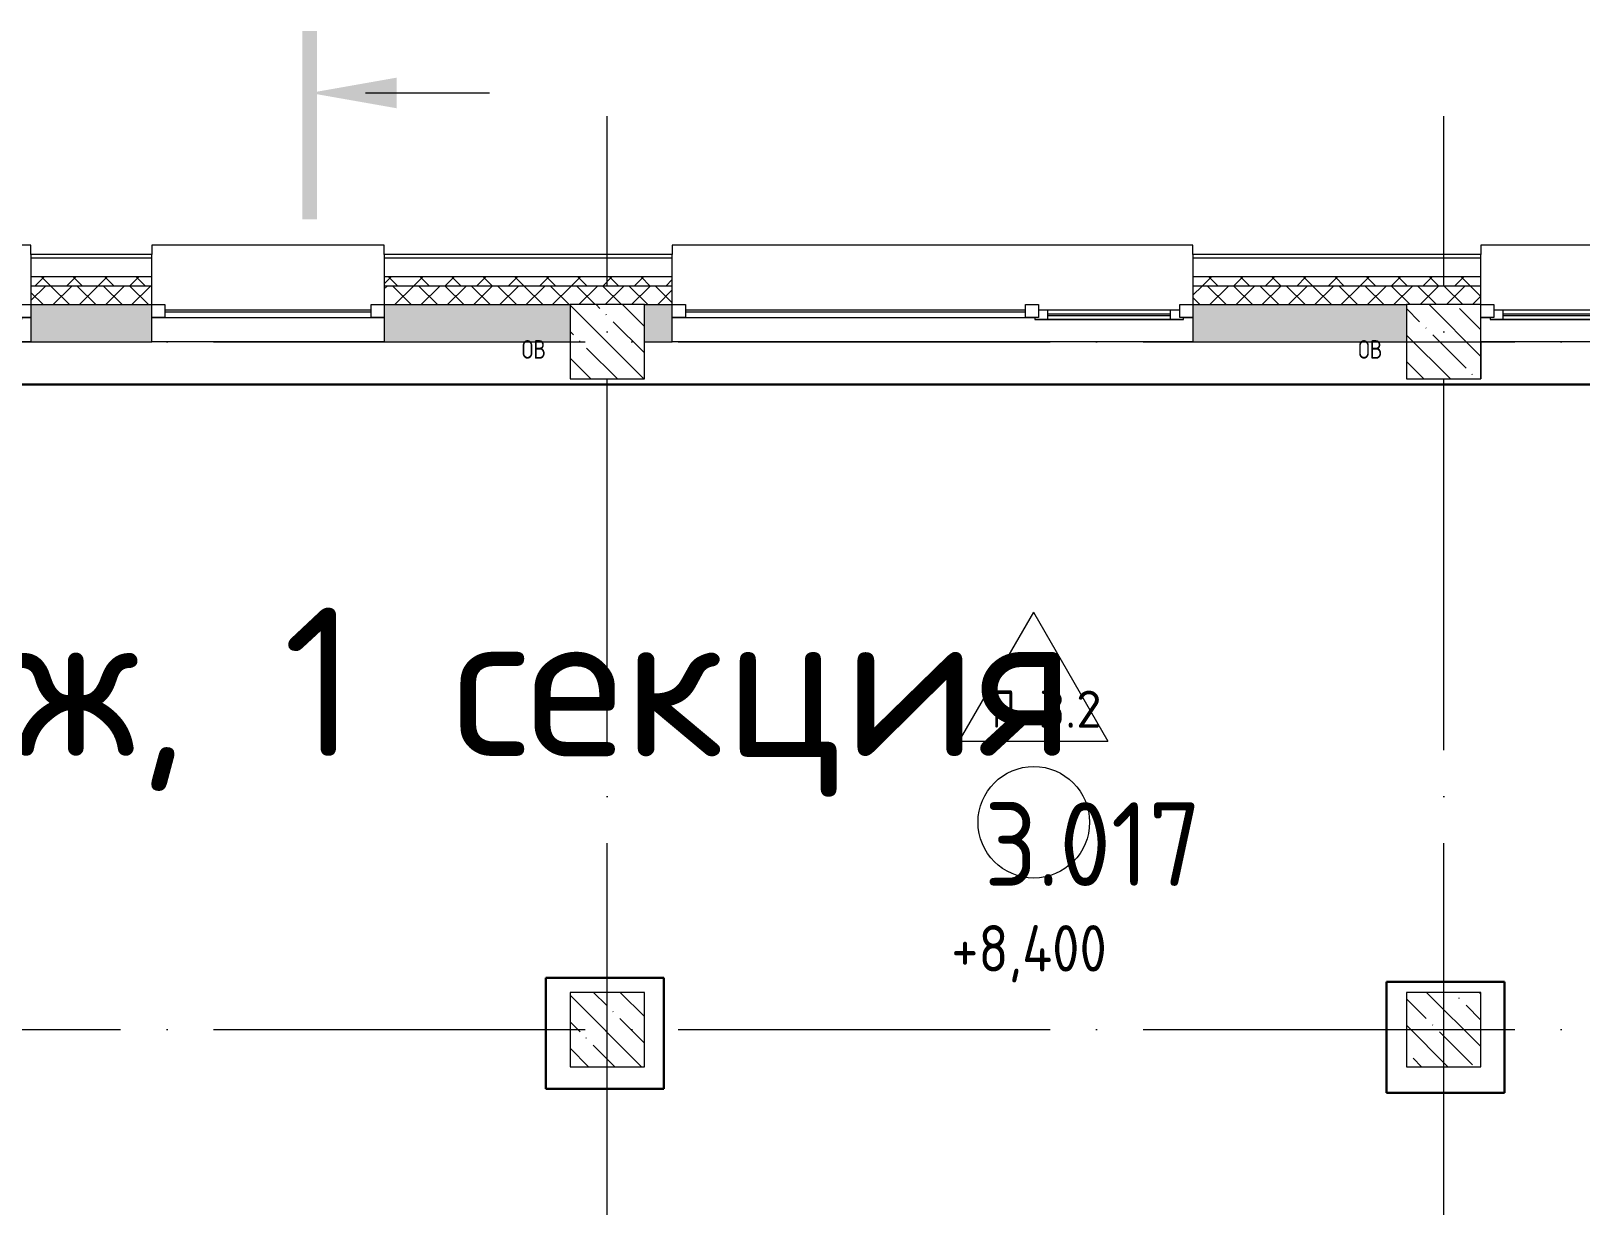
# Model space of a CAD drawing. Header units: millimetres. Extents: x -592259 to 288321, y -552984 to 293768.
# Drawn here: x 34762 to 43100, y -205629 to -199194 of the extents above; entities that cross this region are included whole.
import ezdxf

# ---------------------------------------------------------------- set-up
doc = ezdxf.new("R2010")
doc.units = ezdxf.units.MM
doc.linetypes.add('ADSK_Линия сетки', pattern=[2500, 2000, -250, 0, -250])
doc.linetypes.add('ADSK_Скрыто', pattern=[600, 300, -300])
for name, color, linetype, lineweight in [('2)Фархверки', 40, 'Continuous', 30), ('4) Штукатурка', 6, 'Continuous', 30), ('4.5) Штук Гипсовая по ЖБ', 6, 'Continuous', 30), ('4.6) Швы', 6, 'Continuous', 30), ('A-AREA-____-IDEN', 250, 'Continuous', 9), ('A-FLOR-____-IDEN', 250, 'Continuous', 9), ('A-FLOR-____-OTLN', 250, 'Continuous', 9), ('A-GLAZ-____-MCUT', 250, 'Continuous', 9), ('A-GLAZ-____-OTLN', 250, 'Continuous', 5), ('A-WALL-____-MCUT', 250, 'Continuous', 13), ('A-WALL-____-PATT', 250, 'Continuous', 13), ('A-WALL-FNSH-MCUT', 250, 'Continuous', 13), ('G-____-____-DIMS', 250, 'Continuous', 9), ('G-____-____-SYMB', 250, 'ADSK_Скрыто', 9), ('G-____-____-TEXT', 250, 'Continuous', 9), ('I-WALL-____-OTLN', 250, 'Continuous', 9), ('S-COLS-____-MCUT', 250, 'Continuous', 25), ('S-COLS-____-OTLN', 250, 'Continuous', 9), ('S-GRID-____-OTLN', 250, 'Continuous', 9)]:
    doc.layers.add(name, color=color, linetype=linetype, lineweight=lineweight)
doc.styles.add('GOST Common_1', font='', dxfattribs={"width": 0.9, "height": 250})
doc.styles.add('ISOCPEUR', font='isocpeur.ttf', dxfattribs={"width": 0.8, "height": 100})
doc.styles.add('ISOCPEUR_1', font='isocpeur.ttf', dxfattribs={"width": 0.9, "height": 250})
doc.styles.add('ISOCPEUR_2', font='isocpeur.ttf', dxfattribs={"height": 160})
doc.styles.add('ISOCPEUR_6', font='isocpeur.ttf', dxfattribs={"height": 3.5})
doc.styles.get('GOST Common_1').set_extended_font_data('GOST Common')

# ---------------------------------------------------------------- blocks, each defined once
blk = doc.blocks.new('Окно_СКБ_2Ст1 - Окно_СКБ_2Ст_2800_ОК11Л-29018712-АР1_Маркировочный план 3 этажа')
at = {"layer": 'A-GLAZ-____-MCUT'}
for p, q in [((-1400, -195), (-1400, -125)), ((-1400, -125), (-1330, -125)), ((-1330, -125), (-1330, -195)), ((-570, -155), (-1330, -155)), ((-1330, -155), (-1330, -195)), ((-1280, -205), (-1280, -155)), ((-620, -205), (-620, -155)), ((-570, -195), (-570, -125)), ((-570, -125), (-500, -125)), ((-570, -195), (-570, -155)), ((-500, -125), (-500, -195)), ((1330, -195), (1330, -125)), ((1330, -125), (1400, -125)), ((1400, -125), (1400, -195)), ((-1330, -195), (-1400, -195)), ((-1330, -195), (-1350, -195)), ((-1350, -195), (-1350, -205)), ((-1350, -205), (-550, -205)), ((-550, -205), (-1350, -205)), ((-500, -195), (-570, -195)), ((-550, -195), (-570, -195)), ((-550, -205), (-550, -195)), ((1400, -195), (1330, -195))]:
    blk.add_line(p, q, dxfattribs=at)
at = {"layer": 'A-GLAZ-____-MCUT', "lineweight": 5}
for p, q in [((1330, -155), (-500, -155)), ((1330, -165), (-500, -165)), ((-1280, -175), (-620, -175)), ((-620, -185), (-1280, -185))]:
    blk.add_line(p, q, dxfattribs=at)
at = {"layer": 'A-GLAZ-____-OTLN'}
for p, q in [((-1400, -195), (-1350, -195)), ((-550, -195), (1400, -195))]:
    blk.add_line(p, q, dxfattribs=at)
blk = doc.blocks.new('Окно_СКБ_1Ст1 - 120_Окно_СКБ_1Ст_900_ОК3л-29018700-АР1_Маркировочный план 3 этажа')
at = {"layer": 'A-GLAZ-____-MCUT'}
for p, q in [((-450, -195), (-450, -125)), ((-450, -125), (-380, -125)), ((-380, -125), (-380, -195)), ((380, -155), (-380, -155)), ((-380, -155), (-380, -195)), ((-330, -205), (-330, -155)), ((330, -205), (330, -155)), ((380, -195), (380, -125)), ((380, -125), (450, -125)), ((380, -195), (380, -155)), ((450, -125), (450, -195)), ((-380, -195), (-450, -195)), ((-380, -195), (-400, -195)), ((-400, -195), (-400, -205)), ((-400, -205), (400, -205)), ((400, -205), (-400, -205)), ((450, -195), (380, -195)), ((400, -195), (380, -195)), ((400, -205), (400, -195))]:
    blk.add_line(p, q, dxfattribs=at)
at = {"layer": 'A-GLAZ-____-MCUT', "lineweight": 5}
for p, q in [((-330, -175), (330, -175)), ((330, -185), (-330, -185))]:
    blk.add_line(p, q, dxfattribs=at)
at = {"layer": 'A-GLAZ-____-OTLN'}
for p, q in [((-450, -195), (-400, -195)), ((400, -195), (450, -195))]:
    blk.add_line(p, q, dxfattribs=at)
blk = doc.blocks.new('Окно_СКБ_2Ст1 - Окно_СКБ_2Ст_2800_ОК11-29018754-АР1_Маркировочный план 3 этажа')
at = {"layer": 'A-GLAZ-____-MCUT'}
for p, q in [((-1400, -195), (-1400, -125)), ((-1400, -125), (-1330, -125)), ((-1330, -125), (-1330, -195)), ((500, -195), (500, -125)), ((500, -125), (570, -125)), ((570, -125), (570, -195)), ((1330, -155), (570, -155)), ((570, -155), (570, -195)), ((620, -205), (620, -155)), ((1280, -205), (1280, -155)), ((1330, -195), (1330, -125)), ((1330, -125), (1400, -125)), ((1330, -195), (1330, -155)), ((1400, -125), (1400, -195)), ((-1330, -195), (-1400, -195)), ((570, -195), (500, -195)), ((570, -195), (550, -195)), ((550, -195), (550, -205)), ((550, -205), (1350, -205)), ((1350, -205), (550, -205)), ((1400, -195), (1330, -195)), ((1350, -195), (1330, -195)), ((1350, -205), (1350, -195))]:
    blk.add_line(p, q, dxfattribs=at)
at = {"layer": 'A-GLAZ-____-MCUT', "lineweight": 5}
for p, q in [((500, -155), (-1330, -155)), ((500, -165), (-1330, -165)), ((620, -175), (1280, -175)), ((1280, -185), (620, -185))]:
    blk.add_line(p, q, dxfattribs=at)
at = {"layer": 'A-GLAZ-____-OTLN'}
for p, q in [((-1400, -195), (550, -195)), ((1350, -195), (1400, -195))]:
    blk.add_line(p, q, dxfattribs=at)
blk = doc.blocks.new('WNW_Отлив1 - Отлив_металлический 2-28596055-АР1_Маркировочный план 3 этажа')
at = {"layer": 'A-GLAZ-____-OTLN'}
for p, q in [((450, 320), (-450, 320)), ((-450, 320), (-450, 270)), ((450, 270), (450, 320))]:
    blk.add_line(p, q, dxfattribs=at)
blk = doc.blocks.new('WNW_Отлив1 - Отлив_металлический 2-28596384-АР1_Маркировочный план 3 этажа')
at = {"layer": 'A-GLAZ-____-OTLN'}
for p, q in [((1400, 320), (-1400, 320)), ((-1400, 320), (-1400, 270)), ((1400, 270), (1400, 320))]:
    blk.add_line(p, q, dxfattribs=at)
blk = doc.blocks.new('BSC_Колонна _Прямоугольная - 400x400-V63-АР1_Маркировочный план 3 этажа')
at = {"layer": 'S-COLS-____-OTLN', "lineweight": 5}
h = blk.add_hatch(dxfattribs=at)
h.set_pattern_fill('FP_37', color=256, style=0, pattern_type=2)
h.set_pattern_definition([(135, (-41049.98, -54675), (-142.5619, -142.5619), []), (135, (-40907.42, -54675), (-142.5619, -142.5619), [252.016, -50.403, 3.353, -47.05])])
h.paths.add_polyline_path([(-200, -200), (200, -200), (200, 200), (-200, 200), (-200, -200)])
at = {"layer": 'S-COLS-____-MCUT', "lineweight": 5}
for p, q in [((200, 200), (-200, 200)), ((-200, 200), (-200, -200)), ((200, -200), (200, 200)), ((-200, -200), (200, -200))]:
    blk.add_line(p, q, dxfattribs=at)
blk = doc.blocks.new('BSC_Колонна _Прямоугольная - 400x400-V64-АР1_Маркировочный план 3 этажа')
at = {"layer": 'S-COLS-____-OTLN', "lineweight": 5}
h = blk.add_hatch(dxfattribs=at)
h.set_pattern_fill('FP_38', color=256, style=0, pattern_type=2)
h.set_pattern_definition([(135, (-45549.98, -54675), (-142.5619, -142.5619), []), (135, (-45407.42, -54675), (-142.5619, -142.5619), [252.016, -50.403, 3.353, -47.05])])
h.paths.add_polyline_path([(-200, -200), (200, -200), (200, 200), (-200, 200), (-200, -200)])
at = {"layer": 'S-COLS-____-MCUT', "lineweight": 5}
for p, q in [((200, 200), (-200, 200)), ((-200, 200), (-200, -200)), ((200, -200), (200, 200)), ((-200, -200), (200, -200))]:
    blk.add_line(p, q, dxfattribs=at)
blk = doc.blocks.new('BSC_Колонна _Прямоугольная - 400x400-V69-АР1_Маркировочный план 3 этажа')
at = {"layer": 'S-COLS-____-OTLN', "lineweight": 5}
h = blk.add_hatch(dxfattribs=at)
h.set_pattern_fill('FP_43', color=256, style=0, pattern_type=2)
h.set_pattern_definition([(135, (-41049.98, -58375), (-142.5619, -142.5619), []), (135, (-40907.42, -58375), (-142.5619, -142.5619), [252.016, -50.403, 3.353, -47.05])])
h.paths.add_polyline_path([(-200, -200), (200, -200), (200, 200), (-200, 200), (-200, -142.8)])
at = {"layer": 'S-COLS-____-MCUT', "lineweight": 5}
for p, q in [((200, 200), (-200, 200)), ((-200, 200), (-200, -200)), ((200, -200), (200, 200)), ((-200, -200), (200, -200))]:
    blk.add_line(p, q, dxfattribs=at)
blk = doc.blocks.new('BSC_Колонна _Прямоугольная - 400x400-V70-АР1_Маркировочный план 3 этажа')
at = {"layer": 'S-COLS-____-OTLN', "lineweight": 5}
h = blk.add_hatch(dxfattribs=at)
h.set_pattern_fill('FP_44', color=256, style=0, pattern_type=2)
h.set_pattern_definition([(135, (-45549.98, -58375), (-142.5619, -142.5619), []), (135, (-45407.42, -58375), (-142.5619, -142.5619), [252.016, -50.403, 3.353, -47.05])])
h.paths.add_polyline_path([(-200, -200), (200, -200), (200, 200), (-200, 200), (-200, -200)])
at = {"layer": 'S-COLS-____-MCUT', "lineweight": 5}
for p, q in [((200, 200), (-200, 200)), ((-200, 200), (-200, -200)), ((200, -200), (200, 200)), ((-200, -200), (200, -200))]:
    blk.add_line(p, q, dxfattribs=at)
blk = doc.blocks.new('Окно_СКБ_1Ст1 - 120_Окно_СКБ_1Ст_1250_ОК14Л-29018784-АР1_Маркировочный план 3 этажа')
at = {"layer": 'A-GLAZ-____-MCUT'}
for p, q in [((-625, -195), (-625, -125)), ((-625, -125), (-555, -125)), ((-555, -125), (-555, -195)), ((555, -195), (555, -125)), ((555, -125), (625, -125)), ((625, -125), (625, -195)), ((-555, -195), (-625, -195)), ((625, -195), (555, -195))]:
    blk.add_line(p, q, dxfattribs=at)
at = {"layer": 'A-GLAZ-____-MCUT', "lineweight": 5}
for p, q in [((555, -155), (-555, -155)), ((555, -165), (-555, -165))]:
    blk.add_line(p, q, dxfattribs=at)
at = {"layer": 'A-GLAZ-____-OTLN'}
blk.add_line((-625, -195), (625, -195), dxfattribs=at)
blk = doc.blocks.new('WNW_Отлив1 - Отлив_металлический 2-28598996-АР1_Маркировочный план 3 этажа')
at = {"layer": 'A-GLAZ-____-OTLN'}
for p, q in [((625, 320), (-625, 320)), ((-625, 320), (-625, 270)), ((625, 270), (625, 320))]:
    blk.add_line(p, q, dxfattribs=at)
blk = doc.blocks.new('AAR_СКБ_Марка_Перекрытия - Марка пола-17325028-АР1_Маркировочный план 3 этажа')
at = {"layer": 'A-FLOR-____-IDEN'}
for p, q in [((0, 6.932), (-4.002, 0)), ((0, 6.932), (4.002, 0)), ((-4.002, 0), (4.002, 0))]:
    blk.add_line(p, q, dxfattribs=at)
blk = doc.blocks.new('AAR_СКБ_Марка_Помещения_мал - Номер-28977439-АР1_Маркировочный план 3 этажа')
at = {"layer": 'A-AREA-____-IDEN'}
blk.add_circle((-0.028, 0), 3, dxfattribs=at)
blk = doc.blocks.new('Разрез - Номер вида сзади_3_5 мм-32550532-АР1_Маркировочный план 3 этажа')
at = {"layer": 'G-____-____-SYMB', "linetype": 'Continuous'}
for points in [[(9.798, 0.404), (9.798, -0.394), (-0.333, -0.394), (-0.333, 0.404)], [(2.176, -4.675), (3, 0), (3.824, -4.675)]]:
    blk.add_hatch(color=256, dxfattribs=at).paths.add_polyline_path(points)
at = {"layer": 'G-____-____-SYMB', "linetype": 'Continuous', "lineweight": 20}
blk.add_line((3, -3), (3, -9.663), dxfattribs=at)

msp = doc.modelspace()

# ---------------------------------------------------------------- hatches: boundary and pattern name
at = {"layer": 'A-WALL-____-PATT', "lineweight": 15, "true_color": 0x000000}
h = msp.add_hatch(dxfattribs=at)
h.set_pattern_fill('FP_16', color=18, style=0, pattern_type=2)
h.set_pattern_definition([(135, (-3188.22, -259241.39), (-84.85281, -84.85281), []), (225, (-3188.22, -259241.39), (84.85281, -84.85281), [])])
h.paths.add_polyline_path([(59832.0058, -200566.3892), (66071.7763, -200566.3892), (66071.7763, -200516.3892), (59832.0058, -200516.3892)])
h.paths.add_polyline_path([(58281.5715, -200566.3892), (58632.0058, -200566.3892), (58632.0058, -200516.3892), (57981.7763, -200516.3892), (57981.7763, -200566.3892), (58109.3968, -200566.3892)])
h.paths.add_polyline_path([(56379.2388, -200566.3892), (57081.7763, -200566.3892), (57081.7763, -200516.3892), (49662.0053, -200516.3892), (49662.0053, -200566.3892), (54072.3616, -200566.3892)])
h.paths.add_polyline_path([(47762.0053, -200566.3892), (48412.0053, -200566.3892), (48412.0053, -200516.3892), (47762.0053, -200516.3892)])
h.paths.add_polyline_path([(46461.7544, -200566.3892), (46862.0053, -200566.3892), (46862.0053, -200516.3892), (45362.0053, -200516.3892), (45362.0053, -200566.3892), (46361.3368, -200566.3892)])
h.paths.add_polyline_path([(42537.9752, -200566.3892), (42562.0053, -200566.3892), (42562.0053, -200516.3892), (41012.0053, -200516.3892), (41012.0053, -200566.3892), (42161.7544, -200566.3892)])
h.paths.add_polyline_path([(37361.5805, -200566.3892), (38212.0053, -200566.3892), (38212.0053, -200516.3892), (36662.0053, -200516.3892), (36662.0053, -200566.3892)])
h.paths.add_polyline_path([(33310.4662, -200566.3892), (33861.7763, -200566.3892), (33861.7763, -200516.3892), (32312.0053, -200516.3892), (32312.0053, -200566.3892), (33161.7544, -200566.3892)])
h.paths.add_polyline_path([(34761.7763, -200566.3892), (35412.0053, -200566.3892), (35412.0053, -200516.3892), (34761.7763, -200516.3892)])
h.paths.add_polyline_path([(28696.7116, -200566.3892), (29512.0053, -200566.3892), (29512.0053, -200516.3892), (27961.7763, -200516.3892), (27961.7763, -200566.3892), (28636.7763, -200566.3892)])
h.paths.add_polyline_path([(23686.7763, -200566.3892), (25161.7763, -200566.3892), (25161.7763, -200516.3892), (20706.7763, -200516.3892), (20706.7763, -200566.3892), (21936.7763, -200566.3892)])
h.paths.add_polyline_path([(19456.7763, -200566.3892), (19456.7763, -200516.3892), (18716.7544, -200516.3892), (18716.7544, -200566.3892), (18892.4832, -200566.3892)])
h.paths.add_polyline_path([(11395.1321, -200566.3892), (17816.7544, -200566.3892), (17816.7544, -200516.3892), (9561.7544, -200516.3892), (9561.7544, -200566.3892), (10818.4128, -200566.3892)])
h.paths.add_polyline_path([(6661.7983, -200566.3892), (6761.7544, -200566.3892), (6761.7544, -200516.3892), (5561.7544, -200516.3892), (5561.7544, -200566.3892), (6541.7983, -200566.3892)])
h.paths.add_polyline_path([(2486.8039, -200566.3892), (4361.7544, -200566.3892), (4361.7544, -200516.3892), (-3538.2456, -200516.3892), (-3538.2456, -200566.3892), (2461.8039, -200566.3892)])
h = msp.add_hatch(dxfattribs=at)
h.set_pattern_fill('FP_17', color=18, style=0, pattern_type=2)
h.set_pattern_definition([(45, (-3188.22, -259241.39), (-70.71068, 70.71068), []), (135, (-3188.22, -259241.39), (-70.71068, -70.71068), [])])
h.paths.add_polyline_path([(17162.3253, -200666.3892), (17816.7544, -200666.3283), (17816.7544, -200566.3892), (9561.7544, -200566.3892), (9561.7544, -200666.3892), (14855.448, -200666.3892)])
h.paths.add_polyline_path([(63299.8706, -200666.3892), (66001.7763, -200666.3283), (66001.7763, -200599.7225), (66071.7763, -200566.3892), (59832.0058, -200566.3892), (59832.0058, -200666.3892), (60561.7544, -200666.3892)])
h.paths.add_polyline_path([(58632.0058, -200666.3892), (58632.0058, -200566.3892), (57981.7763, -200566.3892), (57981.7763, -200666.3892), (58109.3968, -200666.3892)])
h.paths.add_polyline_path([(50291.7763, -200666.3892), (57081.7763, -200666.3283), (57081.7763, -200566.3892), (49662.0053, -200566.3892), (49662.0053, -200666.3892)])
h.paths.add_polyline_path([(46862.0053, -200666.3892), (46862.0053, -200566.3892), (45362.0053, -200566.3892), (45362.0053, -200666.3892), (46861.7544, -200666.388)])
h.paths.add_polyline_path([(48412.0053, -200666.3892), (48412.0053, -200566.3892), (47762.0053, -200566.3892), (47762.0053, -200666.3892)])
h.paths.add_polyline_path([(42562.0053, -200666.3892), (42562.0053, -200566.3892), (41012.0053, -200566.3892), (41012.0053, -200666.3892), (42561.7544, -200666.388)])
h.paths.add_polyline_path([(37561.5805, -200666.3892), (38212.0053, -200666.3283), (38212.0053, -200566.3892), (36662.0053, -200566.3892), (36662.0053, -200666.3892), (37475.0852, -200666.3892)])
h.paths.add_polyline_path([(33861.7763, -200666.3892), (33861.7763, -200566.3892), (32312.0053, -200566.3892), (32312.0053, -200666.3892), (33310.4662, -200666.3892)])
h.paths.add_polyline_path([(35412.0053, -200666.3892), (35412.0053, -200566.3892), (34761.7763, -200566.3892), (34761.7763, -200666.3892)])
h.paths.add_polyline_path([(29446.7763, -200666.3892), (29512.0053, -200666.3283), (29512.0053, -200566.3892), (27961.7763, -200566.3892), (27961.7763, -200666.3892), (28696.7116, -200666.3892)])
h.paths.add_polyline_path([(23886.7763, -200666.3892), (25161.7763, -200666.3283), (25161.7763, -200566.3892), (20706.7763, -200566.3892), (20706.7763, -200666.3892), (23886.7577, -200666.3886)])
h.paths.add_polyline_path([(18716.7544, -200666.3892), (19456.7763, -200666.3283), (19456.7763, -200566.3892), (18716.7544, -200566.3892), (18716.7544, -200666.3283)])
h.paths.add_polyline_path([(6761.7544, -200666.3892), (6761.7544, -200566.3892), (5561.7544, -200566.3892), (5561.7544, -200666.3892), (6661.7983, -200666.3892)])
h.paths.add_polyline_path([(2461.8039, -200666.3892), (4361.7544, -200666.3892), (4361.7544, -200566.3892), (-3488.2456, -200566.3892), (-3488.2456, -200666.3892), (-1292.6929, -200666.3892)])
h = msp.add_hatch(dxfattribs=at)
h.set_pattern_fill('FP_50', color=18, style=0, pattern_type=2)
h.set_pattern_definition([(50, (-3188.22, -259241.4), (364.3679, -31.8783), [38.1, -419.1]), (355, (-3188.22, -259241.4), (-70.4859, 382.1133), [30.48, -335.28]), (100.451, (-3157.86, -259244.05), (293.885, 350.2334), [32.38, -356.18]), (46.184, (-3188.22, -259139.8), (542.1585, -84.0858), [57.15, -628.65]), (96.636, (-3143.04, -259146.8), (474.805, 494.8554), [48.57, -534.27]), (351.184, (-3188.2, -259139.8), (474.8102, 494.85), [45.72, -502.92]), (21, (-3137.42, -259165.2), (303.2285, -204.5305), [38.1, -419.1]), (326, (-3137.42, -259165.2), (123.6039, 368.376), [30.48, -335.28]), (71.451, (-3112.15, -259182.23), (426.8341, 163.8427), [32.38, -356.18]), (37.5, (-3188.22, -259241.39), (6.17665, 169.11015), [16.764, -314.452, 16.764, -323.596, -336.55]), (37.5, (-3188.22, -259241.39), (6.17665, 169.11015), [-671.576, 16.764, -319.786]), (7.5, (-3188.22, -259241.39), (133.63888, 200.3615), [16.764, -177.292, 16.764, -306.832, -128.27]), (7.5, (-3188.22, -259241.39), (133.63888, 200.3615), [-517.652, 16.764, -111.506]), (327.5, (-3301.51, -259241.39), (271.18182, -11.45836), [16.764, -110.236, 16.764, -379.476, -525.78]), (327.5, (-3301.51, -259241.39), (271.18182, -11.45836), [-523.24, 16.764, -509.016]), (317.5, (-3352.3, -259241.4), (296.2585, 50.85285), [16.764, -148.336, 16.764, -246.38, -373.38]), (317.5, (-3352.3, -259241.4), (296.2585, 50.85285), [-428.244, 16.764, -356.616])])
h.paths.add_polyline_path([(65861.7763, -200866.3892), (65861.7763, -200666.3892), (60561.7544, -200666.3892), (60561.7544, -200866.3892), (65157.4421, -200866.3892)])
h.paths.add_polyline_path([(60161.7544, -200866.3892), (60161.7544, -200666.3892), (59832.0058, -200666.3892), (59832.0058, -200866.3892), (60111.4448, -200866.3892)])
h.paths.add_polyline_path([(58093.0301, -200866.3892), (58632.0058, -200866.1591), (58632.0058, -200666.3892), (57981.7763, -200666.3892), (57981.7763, -200866.3892), (58081.5715, -200866.3892)])
h.paths.add_polyline_path([(56061.7763, -200866.3892), (57081.7763, -200866.2332), (57081.7763, -200666.3892), (56061.7544, -200666.3892), (56061.7544, -200866.3892)])
h.paths.add_polyline_path([(50110.1492, -200866.3892), (51161.7544, -200866.3892), (51161.7544, -200666.3892), (49662.0053, -200666.3892), (49662.0053, -200866.3892)])
h.paths.add_polyline_path([(47762.0053, -200866.3892), (48412.0053, -200866.3892), (48412.0053, -200666.3892), (47762.0053, -200666.3892), (47762.0053, -200855.3256)])
h.paths.add_polyline_path([(46461.7544, -200866.3892), (46461.7544, -200666.3892), (45362.0053, -200666.3892), (45362.0053, -200866.3892), (46405.1004, -200866.3892)])
h.paths.add_polyline_path([(46861.7763, -200866.3892), (46862.0053, -200866.3892), (46861.7544, -200866.3892)])
h.paths.add_polyline_path([(41861.5805, -200866.3892), (42161.7544, -200865.873), (42161.7544, -200666.3892), (41012.0053, -200666.3892), (41012.0053, -200866.3892), (41841.7763, -200866.3892)])
h.paths.add_polyline_path([(52660.8217, -200866.3892), (55661.7544, -200866.3012), (55661.7544, -200666.3892), (51561.7544, -200666.3892), (51561.7544, -200866.3892), (51981.8542, -200866.3892)])
h.paths.add_polyline_path([(37532.7145, -200866.3892), (37661.7544, -200866.3892), (37661.7544, -200666.3892), (36662.0053, -200666.3892), (36662.0053, -200866.3892), (37362.64, -200866.3892)])
h.paths.add_polyline_path([(35412.0053, -200866.3892), (35412.0053, -200666.3892), (34761.7763, -200666.3892), (34761.7763, -200866.3892)])
h.paths.add_polyline_path([(33861.7763, -200866.3892), (33861.7763, -200666.3892), (33161.7544, -200666.3892), (33161.7763, -200866.3892), (33310.4662, -200866.3892)])
h.paths.add_polyline_path([(38212.0053, -200866.3892), (38212.0053, -200666.3892), (38061.7544, -200666.3892), (38061.7544, -200866.3892)])
h.paths.add_polyline_path([(32761.7544, -200866.3892), (32761.7544, -200666.3892), (32312.0053, -200666.3892), (32312.0053, -200866.3892)])
h.paths.add_polyline_path([(28696.7116, -200866.3892), (29512.0053, -200866.3892), (29512.0053, -200666.3892), (28536.7763, -200666.3892), (28536.7763, -200866.3892), (28620.5378, -200866.3892)])

# ---------------------------------------------------------------- linework, layer by layer
at = {"layer": '4) Штукатурка'}
for p, q in [((38167, -204287.6666), (37531.7624, -204287.6666)), ((37531.7624, -204287.6666), (37531.7624, -204884.7273)), ((38167, -204884.7273), (38167, -204287.6666)), ((42688.4151, -204310.3481), (42053.1776, -204310.3481)), ((42053.1776, -204310.3481), (42053.1776, -204907.4089)), ((42688.4151, -204907.4089), (42688.4151, -204310.3481)), ((37531.7624, -204884.7273), (38167, -204884.7273)), ((42053.1776, -204907.4089), (42688.4151, -204907.4089))]:
    msp.add_line(p, q, dxfattribs=at)
at = {"layer": '4.5) Штук Гипсовая по ЖБ'}
msp.add_line((50060.3055, -201095.8858), (29649.1241, -201095.8858), dxfattribs=at)
at = {"layer": '4.6) Швы'}
for points in [[(34716.8376, -201095.8858), (35960.6421, -201095.8858)], [(36448.6417, -201095.8858), (37692.4461, -201095.8858)], [(37427.8829, -201095.8858), (38671.6874, -201095.8858)], [(40820.9119, -201095.8858), (42064.7163, -201095.8858)], [(41845.4888, -201095.8858), (43089.2933, -201095.8858)]]:
    msp.add_lwpolyline(points, dxfattribs=at)
at = {"layer": 'A-FLOR-____-OTLN', "color": 18, "lineweight": 5, "true_color": 0x000000}
msp.add_line((42562.0053, -200866.3892), (42562.0053, -201066.3886), dxfattribs=at)
at = {"layer": 'A-WALL-____-MCUT', "color": 18, "lineweight": 15, "true_color": 0x000000}
for p, q in [((35412.0053, -200416.3892), (34761.7763, -200416.3892)), ((38212.0053, -200416.3892), (36662.0053, -200416.3892)), ((42562.0053, -200416.3892), (41012.0053, -200416.3892)), ((34761.7763, -200516.3892), (34761.7763, -200666.3892)), ((35412.0053, -200516.3892), (34761.7763, -200516.3892)), ((35412.0053, -200666.3892), (35412.0053, -200516.3892)), ((36662.0053, -200516.3892), (36662.0053, -200666.3892)), ((38212.0053, -200516.3892), (36662.0053, -200516.3892)), ((38212.0053, -200666.3892), (38212.0053, -200516.3892)), ((41012.0053, -200516.3892), (41012.0053, -200666.3892)), ((42562.0053, -200516.3892), (41012.0053, -200516.3892)), ((42562.0053, -200666.3892), (42562.0053, -200516.3892)), ((35412.0053, -200566.3892), (34761.7763, -200566.3892)), ((38212.0053, -200566.3892), (36662.0053, -200566.3892)), ((42562.0053, -200566.3892), (41012.0053, -200566.3892)), ((34761.7763, -200666.3892), (35412.0053, -200666.3892)), ((34761.7763, -200666.3892), (34761.7763, -200866.3892)), ((35412.0053, -200866.3892), (35412.0053, -200666.3892)), ((36662.0053, -200666.3892), (37661.7544, -200666.3892)), ((36662.0053, -200666.3892), (36662.0053, -200866.3892)), ((38061.7544, -200666.3892), (38212.0053, -200666.3892)), ((38212.0053, -200866.3892), (38212.0053, -200666.3892)), ((41012.0053, -200666.3892), (42161.7544, -200666.3892)), ((41012.0053, -200666.3892), (41012.0053, -200866.3892)), ((42561.7544, -200666.3892), (42562.0053, -200666.3892)), ((42562.0053, -200866.3892), (42562.0053, -200666.3892)), ((34761.7763, -200866.3892), (35412.0053, -200866.3892)), ((36662.0053, -200866.3892), (37661.7544, -200866.3892)), ((38061.7544, -200866.3892), (38212.0053, -200866.3892)), ((41012.0053, -200866.3892), (42161.7544, -200866.3892)), ((42561.7544, -200866.3892), (42562.0053, -200866.3892))]:
    msp.add_line(p, q, dxfattribs=at)
at = {"layer": 'A-WALL-FNSH-MCUT', "lineweight": 15}
for p, q in [((35412.0053, -200396.3892), (34761.7763, -200396.3892)), ((34761.7763, -200396.3892), (34761.7763, -200516.3892)), ((35412.0053, -200516.3892), (35412.0053, -200396.3892)), ((38212.0053, -200396.3892), (36662.0053, -200396.3892)), ((36662.0053, -200396.3892), (36662.0053, -200516.3892)), ((38212.0053, -200516.3892), (38212.0053, -200396.3892)), ((42562.0053, -200396.3892), (41012.0053, -200396.3892)), ((41012.0053, -200396.3892), (41012.0053, -200516.3892)), ((42562.0053, -200516.3892), (42562.0053, -200396.3892))]:
    msp.add_line(p, q, dxfattribs=at)
at = {"layer": 'I-WALL-____-OTLN', "color": 18, "lineweight": 15, "true_color": 0x000000}
for p, q in [((34761.7763, -200866.3892), (33861.7763, -200866.3892)), ((36662.0053, -200866.3892), (35412.0053, -200866.3892)), ((41012.0053, -200866.3892), (38212.0053, -200866.3892)), ((45362.0053, -200866.3892), (42562.0053, -200866.3892))]:
    msp.add_line(p, q, dxfattribs=at)
at = {"layer": 'S-GRID-____-OTLN', "color": 18, "linetype": 'ADSK_Линия сетки', "true_color": 0x000000}
for p, q in [((37861.7763, -220563.733), (37861.7763, -199653.1503)), ((42361.7763, -220563.733), (42361.7763, -199653.1503)), ((-6757.7749, -200866.3886), (70471.963, -200866.3886)), ((-6757.7749, -204566.3886), (70471.963, -204566.3886))]:
    msp.add_line(p, q, dxfattribs=at)

# ---------------------------------------------------------------- block references
at = {"layer": 'A-AREA-____-IDEN', "color": 18, "true_color": 0x000000, "xscale": 99.99999999999993, "yscale": 99.99999999999993, "zscale": 99.99999999999993}
msp.add_blockref('AAR_СКБ_Марка_Помещения_мал - Номер-28977439-АР1_Маркировочный план 3 этажа', (40159.4198, -203451.3306), dxfattribs=at)
at = {"layer": 'A-FLOR-____-IDEN', "color": 18, "true_color": 0x000000, "xscale": 99.99999999999993, "yscale": 99.99999999999993, "zscale": 99.99999999999993}
msp.add_blockref('AAR_СКБ_Марка_Перекрытия - Марка пола-17325028-АР1_Маркировочный план 3 этажа', (40154.1223, -203014.5046), dxfattribs=at)
at = {"layer": 'A-GLAZ-____-OTLN', "color": 18, "true_color": 0x000000}
for name, p in [('WNW_Отлив1 - Отлив_металлический 2-28596055-АР1_Маркировочный план 3 этажа', (34311.7763, -200666.3892)), ('WNW_Отлив1 - Отлив_металлический 2-28598996-АР1_Маркировочный план 3 этажа', (36037.0053, -200666.3892)), ('WNW_Отлив1 - Отлив_металлический 2-28596384-АР1_Маркировочный план 3 этажа', (39612.0053, -200666.3892)), ('WNW_Отлив1 - Отлив_металлический 2-28596384-АР1_Маркировочный план 3 этажа', (43962.0053, -200666.3892)), ('Окно_СКБ_1Ст1 - 120_Окно_СКБ_1Ст_900_ОК3л-29018700-АР1_Маркировочный план 3 этажа', (34311.7763, -200541.3892)), ('Окно_СКБ_1Ст1 - 120_Окно_СКБ_1Ст_1250_ОК14Л-29018784-АР1_Маркировочный план 3 этажа', (36037.0053, -200541.3892)), ('Окно_СКБ_2Ст1 - Окно_СКБ_2Ст_2800_ОК11-29018754-АР1_Маркировочный план 3 этажа', (39612.0053, -200541.3892)), ('Окно_СКБ_2Ст1 - Окно_СКБ_2Ст_2800_ОК11Л-29018712-АР1_Маркировочный план 3 этажа', (43962.0053, -200541.3892))]:
    msp.add_blockref(name, p, dxfattribs=at)
at = {"layer": 'G-____-____-SYMB', "linetype": 'Continuous', "lineweight": 40, "extrusion": (0, 0, -1), "xscale": 99.99999999999993, "yscale": 99.99999999999993, "zscale": 99.99999999999993, "rotation": 270.0000000000002}
msp.add_blockref('Разрез - Номер вида сзади_3_5 мм-32550532-АР1_Маркировочный план 3 этажа', (-36261.7544, -199227.6487), dxfattribs=at)
at = {"layer": 'S-COLS-____-OTLN', "color": 18, "lineweight": 5, "true_color": 0x000000}
for name, p in [('BSC_Колонна _Прямоугольная - 400x400-V69-АР1_Маркировочный план 3 этажа', (37861.7544, -200866.388)), ('BSC_Колонна _Прямоугольная - 400x400-V70-АР1_Маркировочный план 3 этажа', (42361.7544, -200866.388)), ('BSC_Колонна _Прямоугольная - 400x400-V63-АР1_Маркировочный план 3 этажа', (37861.7544, -204566.3886)), ('BSC_Колонна _Прямоугольная - 400x400-V64-АР1_Маркировочный план 3 этажа', (42361.7544, -204566.3886))]:
    msp.add_blockref(name, p, dxfattribs=at)

# ---------------------------------------------------------------- texts
at = {"layer": '2)Фархверки', "char_height": 100, "width": 160.3375, "attachment_point": 1, "style": 'ISOCPEUR'}
for insert in [(37401.6016, -200857.6121), (41901.6016, -200857.6121)]:
    msp.add_mtext('ОВ', dxfattribs=dict(at, insert=insert))
at = {"layer": 'A-AREA-____-IDEN', "color": 18, "true_color": 0x000000, "insert": (39889.9194, -203343.8451), "char_height": 450, "width": 609.2825, "attachment_point": 1, "style": 'ISOCPEUR_1'}
msp.add_mtext('3.017', dxfattribs=at)
at = {"layer": 'A-FLOR-____-IDEN', "color": 18, "true_color": 0x000000, "char_height": 200, "attachment_point": 1, "style": 'ISOCPEUR_2'}
for s, insert, width in [('\\fISOCPEUR|b0|i0|c204|p34|;\\W.7;П', (39932.7874, -202743.1188), 140.295312), ('-3.2', (40048.5426, -202743.1188), 420.885937)]:
    msp.add_mtext(s, dxfattribs=dict(at, insert=insert, width=width))
at = {"layer": 'G-____-____-DIMS', "color": 18, "true_color": 0x000000, "insert": (39712.5703, -204004.6077), "char_height": 250, "width": 1055.976244, "attachment_point": 1, "line_spacing_factor": 1.022761, "style": 'GOST Common_1'}
msp.add_mtext('+8,400', dxfattribs=at)
at = {"layer": 'G-____-____-TEXT', "color": 7, "insert": (31971.3488, -202296.5622), "char_height": 800, "width": 18169.734652, "attachment_point": 1, "style": 'ISOCPEUR_6'}
msp.add_mtext('3 этаж, 1 секция', dxfattribs=at)

doc.saveas('drawing.dxf')
